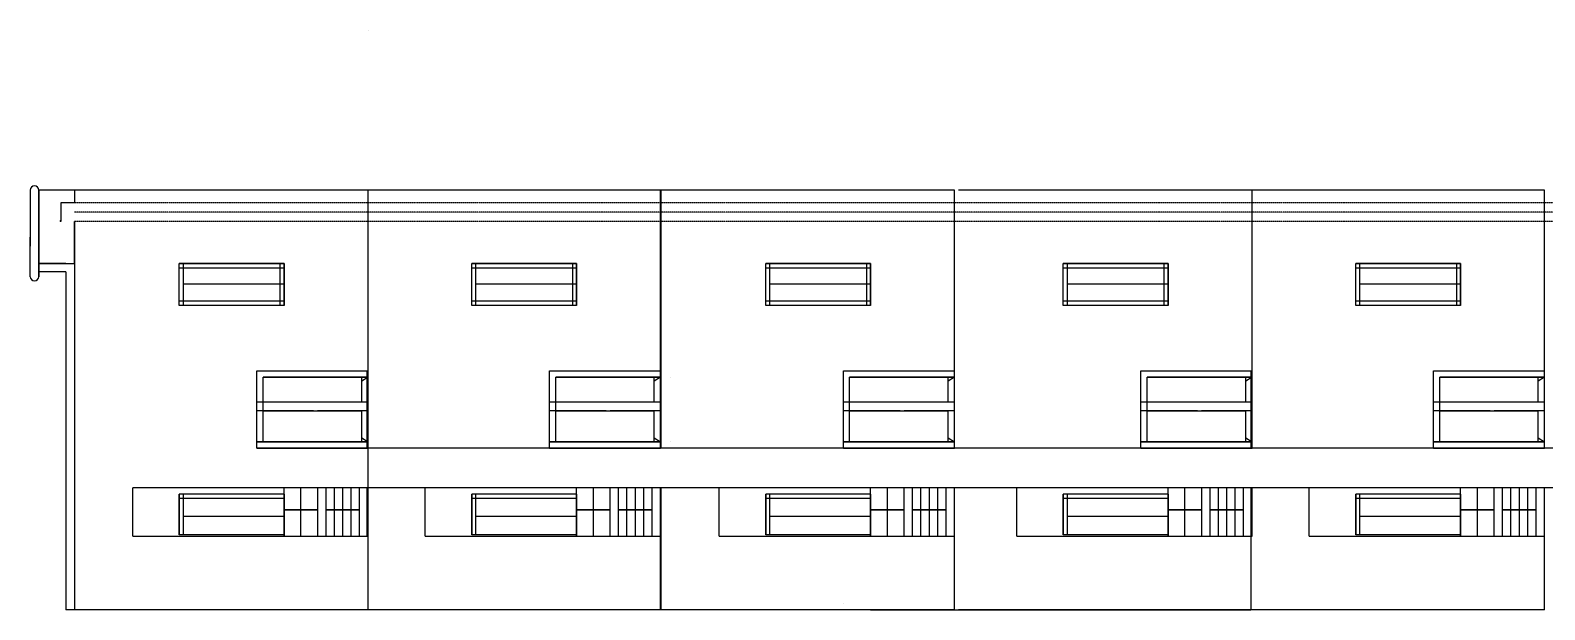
# Model space of a CAD drawing. Header units: millimetres. Extents: x -45491 to 454665, y -283075 to 218718.
# Drawn here: x 241418 to 313620, y 149018 to 176636 of the extents above; entities that cross this region are included whole.
import ezdxf

# ---------------------------------------------------------------- set-up
doc = ezdxf.new("R2010")
doc.units = ezdxf.units.MM
doc.linetypes.add('DASHED', pattern=[19.05, 12.7, -6.35])
for name, color, linetype in [('A-DOOR', 3, 'Continuous'), ('A-STAIR', 6, 'Continuous'), ('A-WALL', 1, 'Continuous'), ('A-WINDOW', 4, 'Continuous'), ('P-PIPE', 125, 'DASHED')]:
    doc.layers.add(name, color=color, linetype=linetype)

msp = doc.modelspace()

# ---------------------------------------------------------------- linework, layer by layer
at = {"layer": 'A-DOOR'}
for p, q in [((252219, 160404), (257519, 160404)), ((252219, 156718), (252219, 160404)), ((266166, 156718), (266166, 160404)), ((266166, 160404), (271466, 160404)), ((280182, 156718), (280182, 160404)), ((280182, 160404), (285482, 160404)), ((294365, 156718), (294365, 160404)), ((294365, 160404), (299665, 160404)), ((308312, 156718), (308312, 160404)), ((308312, 160404), (313612, 160404)), ((257519, 160104), (252519, 160104)), ((252519, 157018), (252519, 160104)), ((252519, 160104), (257519, 160104)), ((257519, 160104), (257219, 159919)), ((257219, 158904), (257219, 160104)), ((257519, 157018), (257519, 160104)), ((257519, 160104), (257519, 160104)), ((271466, 160104), (266466, 160104)), ((266466, 157018), (266466, 160104)), ((266466, 160104), (271466, 160104)), ((270498, 160104), (270498, 160104)), ((271166, 158904), (271166, 160104)), ((271466, 160104), (271166, 159919)), ((271466, 157018), (271466, 160104)), ((271466, 160104), (271466, 160104)), ((271926, 160104), (271926, 160104)), ((285482, 160104), (280482, 160104)), ((280482, 157018), (280482, 160104)), ((280482, 160104), (285482, 160104)), ((285182, 158904), (285182, 160104)), ((285482, 160104), (285182, 159919)), ((285482, 157018), (285482, 160104)), ((285482, 160104), (285482, 160104)), ((299665, 160104), (294665, 160104)), ((294665, 157018), (294665, 160104)), ((294665, 160104), (299665, 160104)), ((299365, 158904), (299365, 160104)), ((299665, 160104), (299365, 159919)), ((299665, 157018), (299665, 160104)), ((299665, 160104), (299665, 160104)), ((313612, 160104), (308612, 160104)), ((308612, 157018), (308612, 160104)), ((308612, 160104), (313612, 160104)), ((312645, 160104), (312645, 160104)), ((313312, 158904), (313312, 160104)), ((313612, 160104), (313312, 159919)), ((313612, 157018), (313612, 160104)), ((313612, 160104), (313612, 160104)), ((257519, 158904), (252219, 158904)), ((271466, 158904), (266166, 158904)), ((285482, 158904), (280182, 158904)), ((299665, 158904), (294365, 158904)), ((313612, 158904), (308312, 158904)), ((254925, 158504), (252219, 158504)), ((252519, 158504), (257219, 158504)), ((257519, 158504), (255112, 158504)), ((257219, 157018), (257219, 158504)), ((268872, 158504), (266166, 158504)), ((266466, 158504), (271166, 158504)), ((271466, 158504), (269059, 158504)), ((271166, 157018), (271166, 158504)), ((282889, 158504), (280182, 158504)), ((280482, 158504), (285182, 158504)), ((285482, 158504), (283076, 158504)), ((285182, 157018), (285182, 158504)), ((297071, 158504), (294365, 158504)), ((294665, 158504), (299365, 158504)), ((299665, 158504), (297258, 158504)), ((299365, 157018), (299365, 158504)), ((311018, 158504), (308312, 158504)), ((308612, 158504), (313312, 158504)), ((313612, 158504), (311205, 158504)), ((313312, 157018), (313312, 158504)), ((252219, 157018), (257519, 157018)), ((252219, 156718), (257519, 156718)), ((257519, 157018), (252519, 157018)), ((257219, 157204), (257519, 157018)), ((257519, 157018), (257519, 157018)), ((257519, 157018), (257519, 157018)), ((266166, 157018), (271466, 157018)), ((266166, 156718), (271466, 156718)), ((271466, 157018), (266466, 157018)), ((270498, 157018), (270498, 157018)), ((270498, 157018), (270498, 157018)), ((271166, 157204), (271466, 157018)), ((271466, 157018), (271466, 157018)), ((271466, 157018), (271466, 157018)), ((271926, 157018), (271926, 157018)), ((271926, 157018), (271926, 157018)), ((280182, 157018), (285482, 157018)), ((280182, 156718), (285482, 156718)), ((285482, 157018), (280482, 157018)), ((285182, 157204), (285482, 157018)), ((285482, 157018), (285482, 157018)), ((285482, 157018), (285482, 157018)), ((294365, 157018), (299665, 157018)), ((294365, 156718), (299665, 156718)), ((299665, 157018), (294665, 157018)), ((299365, 157204), (299665, 157018)), ((299665, 157018), (299665, 157018)), ((299665, 157018), (299665, 157018)), ((308312, 157018), (313612, 157018)), ((308312, 156718), (313612, 156718)), ((313612, 157018), (308612, 157018)), ((312645, 157018), (312645, 157018)), ((312645, 157018), (312645, 157018)), ((313312, 157204), (313612, 157018)), ((313612, 157018), (313612, 157018)), ((313612, 157018), (313612, 157018))]:
    msp.add_line(p, q, dxfattribs=at)
at = {"layer": 'A-STAIR'}
for p, q in [((252219, 157018), (257519, 157018)), ((345036, 156718), (252219, 156718)), ((266166, 157018), (271466, 157018)), ((280182, 157018), (285482, 157018)), ((294365, 157018), (299665, 157018)), ((308312, 157018), (313612, 157018)), ((246303, 152518), (246303, 154822)), ((257519, 154822), (246303, 154822)), ((439801, 154822), (246303, 154822)), ((253519, 152518), (253519, 154822)), ((253519, 153771), (253519, 154521)), ((253519, 154521), (253519, 152589)), ((254319, 152518), (254319, 154822)), ((255119, 152518), (255119, 154822)), ((255519, 152518), (255519, 154822)), ((255919, 152518), (255919, 154822)), ((256319, 152518), (256319, 154822)), ((256719, 152518), (256719, 154822)), ((257119, 152518), (257119, 154822)), ((257519, 152518), (257519, 154822)), ((260250, 152518), (260250, 154822)), ((271466, 154822), (260250, 154822)), ((267466, 152518), (267466, 154822)), ((267466, 153771), (267466, 154521)), ((267466, 154521), (267466, 152589)), ((268266, 152518), (268266, 154822)), ((269066, 152518), (269066, 154822)), ((269466, 152518), (269466, 154822)), ((269866, 152518), (269866, 154822)), ((270266, 152518), (270266, 154822)), ((270666, 152518), (270666, 154822)), ((271066, 152518), (271066, 154822)), ((271466, 152518), (271466, 154822)), ((274267, 152518), (274267, 154822)), ((285482, 154822), (274267, 154822)), ((281482, 152518), (281482, 154822)), ((281482, 153771), (281482, 154521)), ((281482, 154521), (281482, 152589)), ((282282, 152518), (282282, 154822)), ((283082, 152518), (283082, 154822)), ((283482, 152518), (283482, 154822)), ((283882, 152518), (283882, 154822)), ((284282, 152518), (284282, 154822)), ((284682, 152518), (284682, 154822)), ((285082, 152518), (285082, 154822)), ((285482, 152518), (285482, 154822)), ((288450, 152518), (288450, 154822)), ((299665, 154822), (288450, 154822)), ((295665, 152518), (295665, 154822)), ((295665, 153771), (295665, 154521)), ((295665, 154521), (295665, 152589)), ((296465, 152518), (296465, 154822)), ((297265, 152518), (297265, 154822)), ((297665, 152518), (297665, 154822)), ((298065, 152518), (298065, 154822)), ((298465, 152518), (298465, 154822)), ((298865, 152518), (298865, 154822)), ((299265, 152518), (299265, 154822)), ((299665, 152518), (299665, 154822)), ((302396, 152518), (302396, 154822)), ((313612, 154822), (302396, 154822)), ((309612, 152518), (309612, 154822)), ((309612, 153771), (309612, 154521)), ((309612, 154521), (309612, 152589)), ((310412, 152518), (310412, 154822)), ((311212, 152518), (311212, 154822)), ((311612, 152518), (311612, 154822)), ((312012, 152518), (312012, 154822)), ((312412, 152518), (312412, 154822)), ((312812, 152518), (312812, 154822)), ((313212, 152518), (313212, 154822)), ((313612, 152518), (313612, 154822)), ((253519, 153771), (255119, 153771)), ((255119, 153771), (253519, 153771)), ((257119, 153771), (255519, 153771)), ((255519, 153771), (257119, 153771)), ((267466, 153771), (269066, 153771)), ((269066, 153771), (267466, 153771)), ((269466, 153771), (271066, 153771)), ((271066, 153771), (269466, 153771)), ((281482, 153771), (283082, 153771)), ((283082, 153771), (281482, 153771)), ((283482, 153771), (285082, 153771)), ((285082, 153771), (283482, 153771)), ((295665, 153771), (297265, 153771)), ((297265, 153771), (295665, 153771)), ((297665, 153771), (299265, 153771)), ((299265, 153771), (297665, 153771)), ((309612, 153771), (311212, 153771)), ((311212, 153771), (309612, 153771)), ((311612, 153771), (313212, 153771)), ((313212, 153771), (311612, 153771)), ((246303, 152518), (257519, 152518)), ((253519, 152589), (253519, 152518)), ((260250, 152518), (271466, 152518)), ((267466, 152589), (267466, 152518)), ((274267, 152518), (285482, 152518)), ((281482, 152589), (281482, 152518)), ((288450, 152518), (299665, 152518)), ((295665, 152589), (295665, 152518)), ((302396, 152518), (313612, 152518)), ((309612, 152589), (309612, 152518)), ((243519, 149018), (243519, 149018))]:
    msp.add_line(p, q, dxfattribs=at)
at = {"layer": 'A-WALL'}
for p, q in [((257519, 176636), (257519, 176636)), ((241418, 169018), (241418, 166341)), ((241818, 166770), (241818, 169018)), ((241818, 169018), (241818, 166341)), ((243519, 169018), (241818, 169018)), ((257519, 169018), (243519, 169018)), ((243519, 169018), (243519, 168409)), ((271466, 169018), (257466, 169018)), ((257519, 163518), (257519, 169018)), ((257519, 149018), (257519, 169018)), ((271466, 163518), (271466, 169018)), ((271466, 156718), (271466, 169018)), ((285482, 169018), (271482, 169018)), ((271482, 169018), (271482, 156718)), ((285482, 163518), (285482, 169018)), ((285482, 156718), (285482, 169018)), ((299665, 169018), (285665, 169018)), ((313612, 169018), (299612, 169018)), ((299665, 163518), (299665, 169018)), ((299665, 156718), (299665, 169018)), ((313612, 163518), (313612, 169018)), ((313612, 156718), (313612, 169018)), ((243519, 168409), (242874, 168409)), ((242874, 168409), (242874, 167526)), ((257519, 149018), (257519, 168846)), ((271466, 156718), (271466, 168846)), ((285482, 156718), (285482, 168846)), ((299665, 156718), (299665, 168846)), ((313612, 156718), (313612, 168846)), ((242839, 167526), (242874, 167572)), ((242874, 167526), (242839, 167526)), ((243519, 167526), (243519, 149018)), ((243519, 165518), (243519, 167526)), ((241418, 164892), (241418, 166770)), ((241818, 164892), (241818, 166770)), ((241818, 166341), (241818, 164892)), ((243519, 166341), (243519, 165518)), ((241818, 165518), (243119, 165518)), ((243119, 165518), (241818, 165518)), ((243119, 165518), (243519, 165518)), ((253519, 165518), (248519, 165518)), ((267466, 165518), (262466, 165518)), ((281482, 165518), (276482, 165518)), ((295665, 165518), (290665, 165518)), ((309612, 165518), (304612, 165518)), ((243119, 165118), (241818, 165118)), ((243119, 165118), (243119, 149018)), ((253519, 163518), (248519, 163518)), ((267466, 163518), (262466, 163518)), ((281482, 163518), (276482, 163518)), ((295665, 163518), (290665, 163518)), ((309612, 163518), (304612, 163518)), ((257466, 160404), (257466, 156718)), ((299612, 160404), (299612, 156718)), ((257519, 160104), (252519, 160104)), ((271466, 160104), (266466, 160104)), ((285482, 160104), (280482, 160104)), ((299665, 160104), (294665, 160104)), ((313612, 160104), (308612, 160104)), ((257519, 157018), (252519, 157018)), ((271466, 157018), (266466, 157018)), ((285482, 157018), (280482, 157018)), ((299665, 157018), (294665, 157018)), ((313612, 157018), (308612, 157018)), ((253519, 154521), (248519, 154521)), ((257466, 154822), (257466, 152518)), ((267466, 154521), (262466, 154521)), ((271466, 149018), (271466, 154822)), ((271466, 149018), (271466, 154822)), ((271482, 154822), (271482, 149018)), ((281482, 154521), (276482, 154521)), ((285482, 149018), (285482, 154822)), ((285482, 149018), (285482, 154822)), ((295665, 154521), (290665, 154521)), ((299612, 154822), (299612, 149018)), ((299665, 152518), (299665, 154822)), ((299665, 152518), (299665, 154822)), ((309612, 154521), (304612, 154521)), ((313612, 149018), (313612, 154822)), ((313612, 149018), (313612, 154822)), ((253519, 152589), (248519, 152589)), ((267466, 152589), (262466, 152589)), ((281482, 152589), (276482, 152589)), ((295665, 152589), (290665, 152589)), ((309612, 152589), (304612, 152589)), ((257519, 149018), (243119, 149018)), ((257519, 149018), (253519, 149018)), ((271466, 149018), (257466, 149018)), ((271466, 149018), (267466, 149018)), ((285482, 149018), (271482, 149018)), ((280176, 149318), (280176, 149318)), ((285482, 149018), (281482, 149018)), ((281482, 149018), (299612, 149018)), ((299665, 149018), (285665, 149018)), ((299665, 149018), (295665, 149018)), ((313612, 149018), (299612, 149018)), ((313612, 149018), (309612, 149018))]:
    msp.add_line(p, q, dxfattribs=at)
for centre, start, end in [((241618, 169018), 0, 180), ((241618, 164892), 180, 0)]:
    msp.add_arc(centre, 200, start, end, dxfattribs=at)
at = {"layer": 'A-WINDOW'}
for p, q in [((248519, 163518), (248519, 165518)), ((248519, 165518), (253519, 165518)), ((248519, 163518), (248519, 165518)), ((248719, 163518), (248719, 165518)), ((253319, 165518), (253319, 163518)), ((253519, 165518), (253519, 163518)), ((253519, 163518), (253519, 165518)), ((262466, 163518), (262466, 165518)), ((262466, 163518), (262466, 165518)), ((262466, 165518), (267466, 165518)), ((262666, 163518), (262666, 165518)), ((267266, 165518), (267266, 163518)), ((267466, 165518), (267466, 163518)), ((267466, 163518), (267466, 165518)), ((276482, 163518), (276482, 165518)), ((276482, 163518), (276482, 165518)), ((276482, 165518), (281482, 165518)), ((276682, 163518), (276682, 165518)), ((281282, 165518), (281282, 163518)), ((281482, 165518), (281482, 163518)), ((281482, 163518), (281482, 165518)), ((290665, 163518), (290665, 165518)), ((290665, 163518), (290665, 165518)), ((290665, 165518), (295665, 165518)), ((290865, 163518), (290865, 165518)), ((295465, 165518), (295465, 163518)), ((295665, 165518), (295665, 163518)), ((295665, 163518), (295665, 165518)), ((304612, 163518), (304612, 165518)), ((304612, 163518), (304612, 165518)), ((304612, 165518), (309612, 165518)), ((304812, 163518), (304812, 165518)), ((309412, 165518), (309412, 163518)), ((309612, 165518), (309612, 163518)), ((309612, 163518), (309612, 165518)), ((248519, 165318), (253519, 165318)), ((262466, 165318), (267466, 165318)), ((276482, 165318), (281482, 165318)), ((290665, 165318), (295665, 165318)), ((304612, 165318), (309612, 165318)), ((253519, 164529), (248719, 164529)), ((267466, 164529), (262666, 164529)), ((281482, 164529), (276682, 164529)), ((295665, 164529), (290865, 164529)), ((309612, 164529), (304812, 164529)), ((253519, 163718), (248519, 163718)), ((253519, 163518), (248519, 163518)), ((267466, 163718), (262466, 163718)), ((267466, 163518), (262466, 163518)), ((281482, 163718), (276482, 163718)), ((281482, 163518), (276482, 163518)), ((295665, 163718), (290665, 163718)), ((295665, 163518), (290665, 163518)), ((309612, 163718), (304612, 163718)), ((309612, 163518), (304612, 163518)), ((252519, 157018), (252219, 157018)), ((257519, 157018), (257219, 157018)), ((266466, 157018), (266166, 157018)), ((271466, 157018), (271166, 157018)), ((280482, 157018), (280182, 157018)), ((285482, 157018), (285182, 157018)), ((294665, 157018), (294365, 157018)), ((299665, 157018), (299365, 157018)), ((308612, 157018), (308312, 157018)), ((313612, 157018), (313312, 157018)), ((253519, 154521), (248519, 154521)), ((248519, 154521), (248519, 152589)), ((248519, 152589), (248519, 154521)), ((248719, 152589), (248719, 154521)), ((253519, 154521), (253519, 152589)), ((253519, 153476), (253519, 154521)), ((267466, 154521), (262466, 154521)), ((262466, 154521), (262466, 152589)), ((262466, 152589), (262466, 154521)), ((262666, 152589), (262666, 154521)), ((267466, 154521), (267466, 152589)), ((267466, 153476), (267466, 154521)), ((281482, 154521), (276482, 154521)), ((276482, 154521), (276482, 152589)), ((276482, 152589), (276482, 154521)), ((276682, 152589), (276682, 154521)), ((281482, 154521), (281482, 152589)), ((281482, 153476), (281482, 154521)), ((295665, 154521), (290665, 154521)), ((290665, 154521), (290665, 152589)), ((290665, 152589), (290665, 154521)), ((290865, 152589), (290865, 154521)), ((295665, 154521), (295665, 152589)), ((295665, 153476), (295665, 154521)), ((309612, 154521), (304612, 154521)), ((304612, 154521), (304612, 152589)), ((304612, 152589), (304612, 154521)), ((304812, 152589), (304812, 154521)), ((309612, 154521), (309612, 152589)), ((309612, 153476), (309612, 154521)), ((253519, 154321), (248519, 154321)), ((267466, 154321), (262466, 154321)), ((281482, 154321), (276482, 154321)), ((295665, 154321), (290665, 154321)), ((309612, 154321), (304612, 154321)), ((248719, 153476), (253519, 153476)), ((262666, 153476), (267466, 153476)), ((276682, 153476), (281482, 153476)), ((290865, 153476), (295665, 153476)), ((304812, 153476), (309612, 153476)), ((253519, 152589), (248519, 152589)), ((267466, 152589), (262466, 152589)), ((281482, 152589), (276482, 152589)), ((295665, 152589), (290665, 152589)), ((309612, 152589), (304612, 152589))]:
    msp.add_line(p, q, dxfattribs=at)
at = {"layer": 'P-PIPE'}
for p, q in [((441960, 168409), (243519, 168409)), ((441960, 167973), (243519, 167973)), ((441960, 167526), (243519, 167526))]:
    msp.add_line(p, q, dxfattribs=at)

doc.saveas('drawing.dxf')
